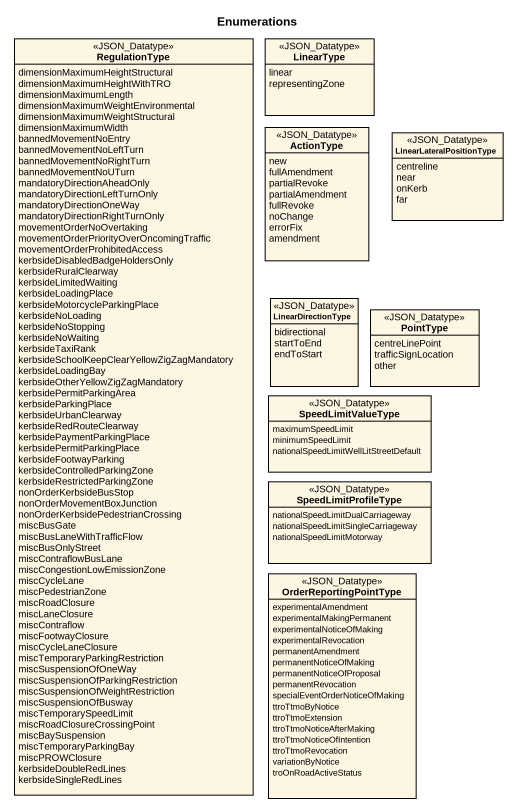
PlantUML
@startuml
title Enumerations
hide circle
hide empty members
enum RegulationType <<JSON_Datatype>> {
  dimensionMaximumHeightStructural
  dimensionMaximumHeightWithTRO
  dimensionMaximumLength
  dimensionMaximumWeightEnvironmental
  dimensionMaximumWeightStructural
  dimensionMaximumWidth
  bannedMovementNoEntry
  bannedMovementNoLeftTurn
  bannedMovementNoRightTurn
  bannedMovementNoUTurn
  mandatoryDirectionAheadOnly
  mandatoryDirectionLeftTurnOnly
  mandatoryDirectionOneWay
  mandatoryDirectionRightTurnOnly
  movementOrderNoOvertaking
  movementOrderPriorityOverOncomingTraffic
  movementOrderProhibitedAccess
  kerbsideDisabledBadgeHoldersOnly
  kerbsideRuralClearway
  kerbsideLimitedWaiting
  kerbsideLoadingPlace
  kerbsideMotorcycleParkingPlace
  kerbsideNoLoading
  kerbsideNoStopping
  kerbsideNoWaiting
  kerbsideTaxiRank
  kerbsideSchoolKeepClearYellowZigZagMandatory
  kerbsideLoadingBay
  kerbsideOtherYellowZigZagMandatory
  kerbsidePermitParkingArea
  kerbsideParkingPlace
  kerbsideUrbanClearway
  kerbsideRedRouteClearway
  kerbsidePaymentParkingPlace
  kerbsidePermitParkingPlace
  kerbsideFootwayParking
  kerbsideControlledParkingZone
  kerbsideRestrictedParkingZone
  nonOrderKerbsideBusStop
  nonOrderMovementBoxJunction
  nonOrderKerbsidePedestrianCrossing
  miscBusGate
  miscBusLaneWithTrafficFlow
  miscBusOnlyStreet
  miscContraflowBusLane
  miscCongestionLowEmissionZone
  miscCycleLane
  miscPedestrianZone
  miscRoadClosure
  miscLaneClosure
  miscContraflow
  miscFootwayClosure
  miscCycleLaneClosure
  miscTemporaryParkingRestriction
  miscSuspensionOfOneWay
  miscSuspensionOfParkingRestriction
  miscSuspensionOfWeightRestriction
  miscSuspensionOfBusway
  miscTemporarySpeedLimit
  miscRoadClosureCrossingPoint
  miscBaySuspension
  miscTemporaryParkingBay
  miscPROWClosure
  kerbsideDoubleRedLines
  kerbsideSingleRedLines
}
enum LinearType <<JSON_Datatype>> {
  linear
  representingZone
}
enum ActionType <<JSON_Datatype>> {
  new
  fullAmendment
  partialRevoke
  partialAmendment
  fullRevoke
  noChange
  errorFix
  amendment
}
enum LinearLateralPositionType <<JSON_Datatype>> {
  centreline
  near
  onKerb
  far
}
enum LinearDirectionType <<JSON_Datatype>> {
  bidirectional
  startToEnd
  endToStart
}
enum PointType <<JSON_Datatype>> {
  centreLinePoint
  trafficSignLocation
  other
}
enum SpeedLimitValueType <<JSON_Datatype>> {
  maximumSpeedLimit
  minimumSpeedLimit
  nationalSpeedLimitWellLitStreetDefault
}
enum SpeedLimitProfileType <<JSON_Datatype>> {
  nationalSpeedLimitDualCarriageway
  nationalSpeedLimitSingleCarriageway
  nationalSpeedLimitMotorway
}
enum OrderReportingPointType <<JSON_Datatype>> {
  experimentalAmendment
  experimentalMakingPermanent
  experimentalNoticeOfMaking
  experimentalRevocation
  permanentAmendment
  permanentNoticeOfMaking
  permanentNoticeOfProposal
  permanentRevocation
  specialEventOrderNoticeOfMaking
  ttroTtmoByNotice
  ttroTtmoExtension
  ttroTtmoNoticeAfterMaking
  ttroTtmoNoticeOfIntention
  ttroTtmoRevocation
  variationByNotice
  troOnRoadActiveStatus
}
@enduml
